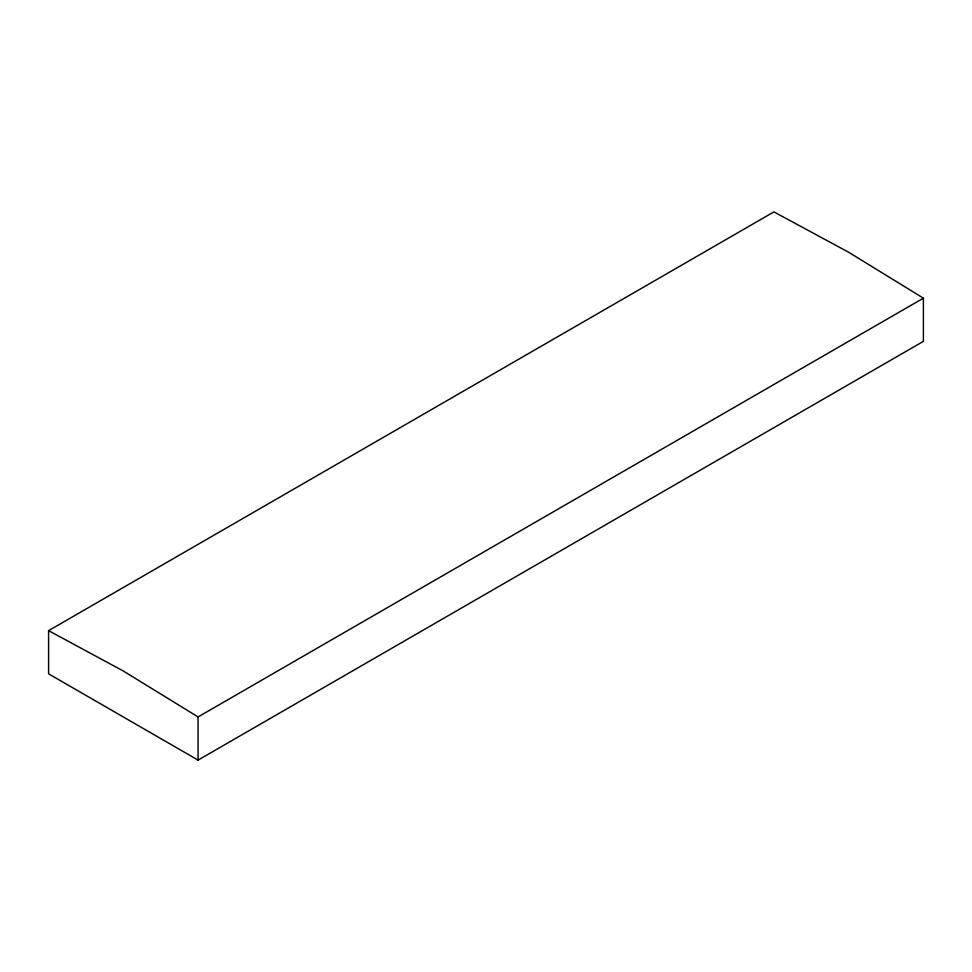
<?xml version="1.0" encoding="UTF-8"?>
<svg xmlns="http://www.w3.org/2000/svg" width="972" height="972" viewBox="0 0 972 972"><rect width="100%" height="100%" fill="white"/><g stroke="black" fill="none" stroke-linecap="round" stroke-linejoin="round"><path stroke-width="1.46" d="M48.6 630.646L773.931 211.884L848.665 252.258L923.4 298.173L923.4 341.354L198.069 760.116L48.6 673.827L48.6 630.646L123.335 671.032L198.069 716.935L198.069 760.116M198.069 716.935L923.4 298.173"/></g></svg>
